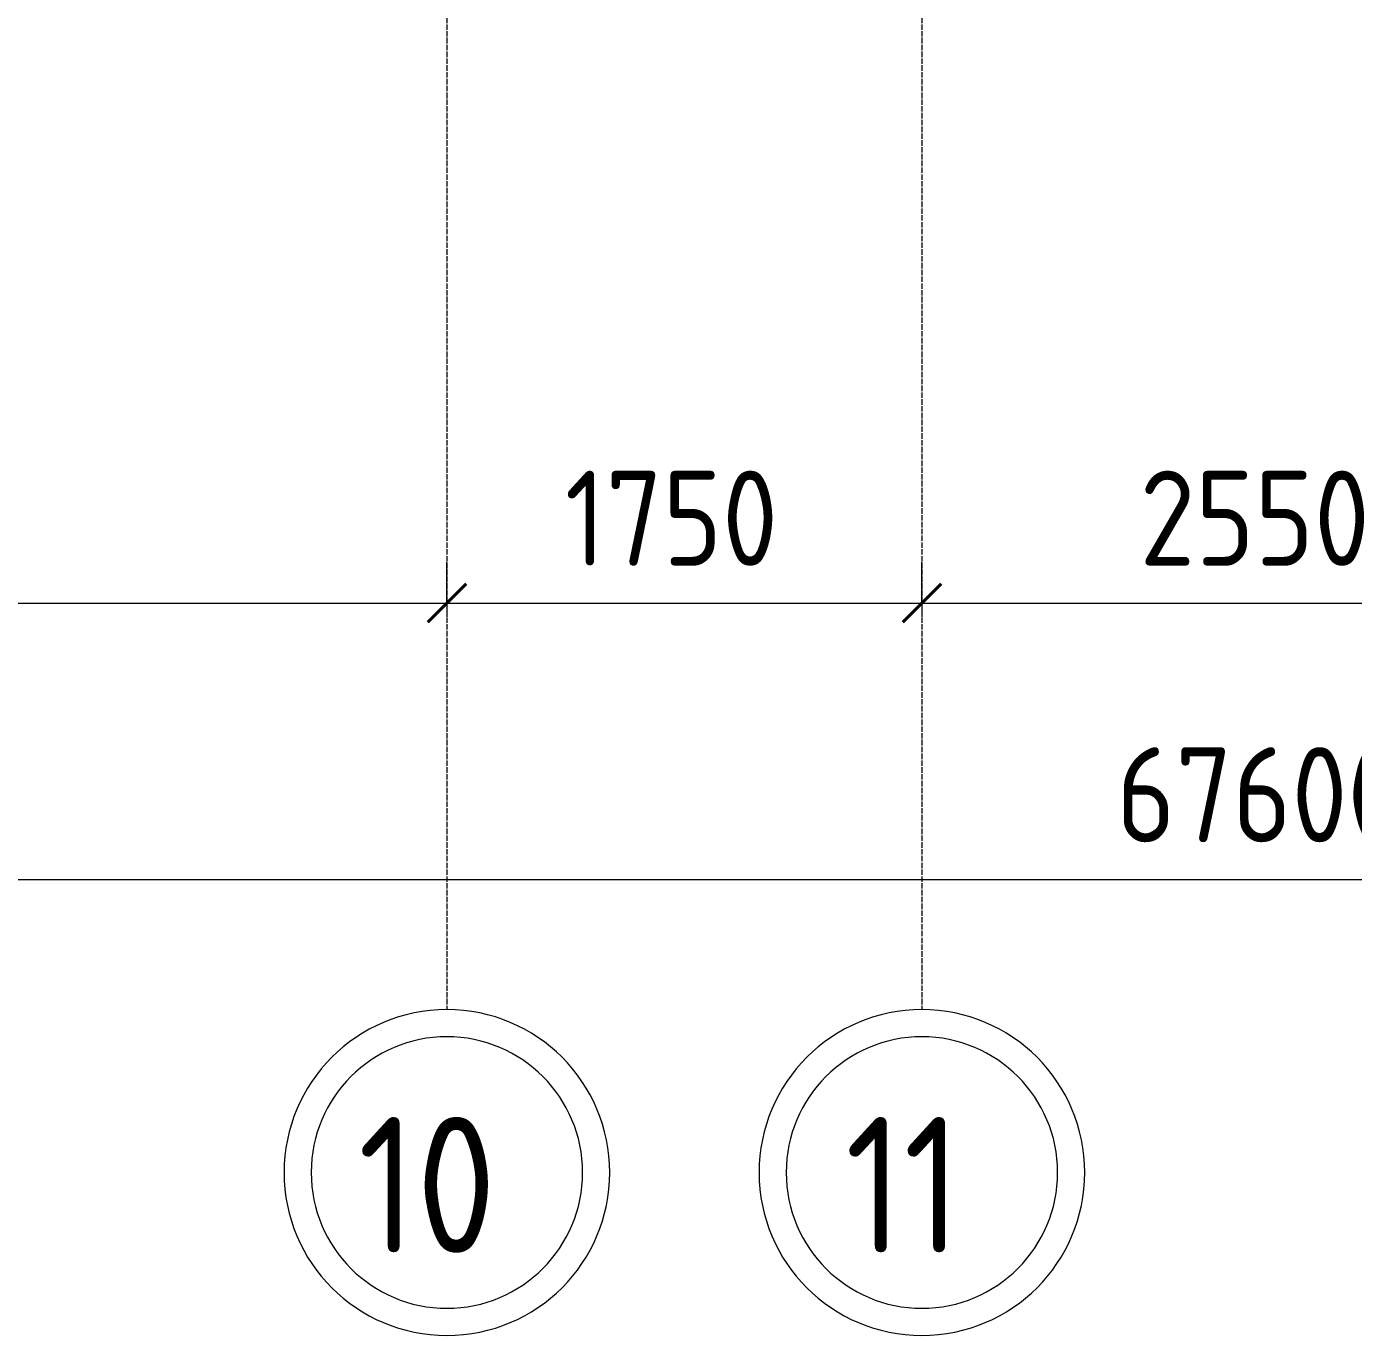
# Model space of a CAD drawing. Header units: millimetres. Extents: x -215207 to 92095, y -30385 to 123050.
# Drawn here: x -177734 to -172845, y -30385 to -25564 of the extents above; entities that cross this region are included whole.
import ezdxf

# ---------------------------------------------------------------- set-up
doc = ezdxf.new("R2010")
doc.units = ezdxf.units.MM
doc.linetypes.add('ADSK_Линия сетки', pattern=[25, 20, -2.5, 0, -2.5])
doc.layers.add('Оси', color=7, linetype='Continuous', lineweight=9)
doc.layers.add('Размеры', color=7, linetype='Continuous', lineweight=9)
doc.styles.add('GOST Common_2', font='GOST_Common.ttf', dxfattribs={"width": 0.9, "height": 90})
doc.styles.add('GOST Common_4', font='GOST_Common.ttf', dxfattribs={"width": 0.9, "height": 3.5})

# ---------------------------------------------------------------- blocks, each defined once
blk = doc.blocks.new('1 этаж 21082025')
at = {"layer": 'Оси', "linetype": 'ADSK_Линия сетки'}
for p, q in [((23750, 5350.6), (23750, -60626.1)), ((25500, 5350.6), (25500, -60626.1))]:
    blk.add_line(p, q, dxfattribs=at)
at = {"layer": 'Оси', "lineweight": 20}
for centre, radius, start, end in [((23750, -61226.1), 600, 0, 180), ((25500, -61226.1), 600, 0, 180), ((23750, -61226.1), 500, 0, 180), ((25500, -61226.1), 500, 0, 180), ((23750, -61226.1), 600, 180, 0), ((23750, -61226.1), 500, 180, 0), ((25500, -61226.1), 600, 180, 0), ((25500, -61226.1), 500, 180, 0)]:
    blk.add_arc(centre, radius, start, end, dxfattribs=at)
at = {"layer": 'Размеры', "lineweight": 20}
for p, q in [((23750, -59128.8), (23750, -58978.8)), ((23750, -59128.8), (23750, -58978.8)), ((25500, -59128.8), (25500, -58978.8)), ((25500, -59128.8), (25500, -58978.8)), ((17800, -59128.8), (23750, -59128.8)), ((23750, -59128.8), (23750, -59178.8)), ((23750, -59128.8), (25500, -59128.8)), ((23750, -59128.8), (23750, -59178.8)), ((25500, -59128.8), (25500, -59178.8)), ((25500, -59128.8), (28050, -59128.8)), ((25500, -59128.8), (25500, -59178.8)), ((-7150, -60147), (60750, -60147))]:
    blk.add_line(p, q, dxfattribs=at)
at = {"layer": 'Размеры', "lineweight": 40}
for p, q in [((23750, -59128.8), (23820.7, -59058.1)), ((23750, -59128.8), (23820.7, -59058.1)), ((25500, -59128.8), (25570.7, -59058.1)), ((25500, -59128.8), (25570.7, -59058.1)), ((23750, -59128.8), (23679.3, -59199.5)), ((23750, -59128.8), (23679.3, -59199.5)), ((25500, -59128.8), (25429.3, -59199.5)), ((25500, -59128.8), (25429.3, -59199.5))]:
    blk.add_line(p, q, dxfattribs=at)
at = {"layer": 'Оси', "style": 'GOST Common_2', "width": 0.9}
for s, p in [('10', (23422.8, -61521.5)), ('11', (25217.3, -61521.5))]:
    blk.add_text(s, height=500, dxfattribs=at).set_placement(p)
at = {"layer": 'Размеры', "style": 'GOST Common_4', "width": 0.9}
for s, p in [('1750', (24184.8, -58991.4)), ('2550', (26302, -58991.4)), ('67600', (26216.6, -60009.6))]:
    blk.add_text(s, height=350, dxfattribs=at).set_placement(p)

msp = doc.modelspace()

# ---------------------------------------------------------------- block references
msp.add_blockref('1 этаж 21082025', (-199934.8, 31441.4))

doc.saveas('drawing.dxf')
